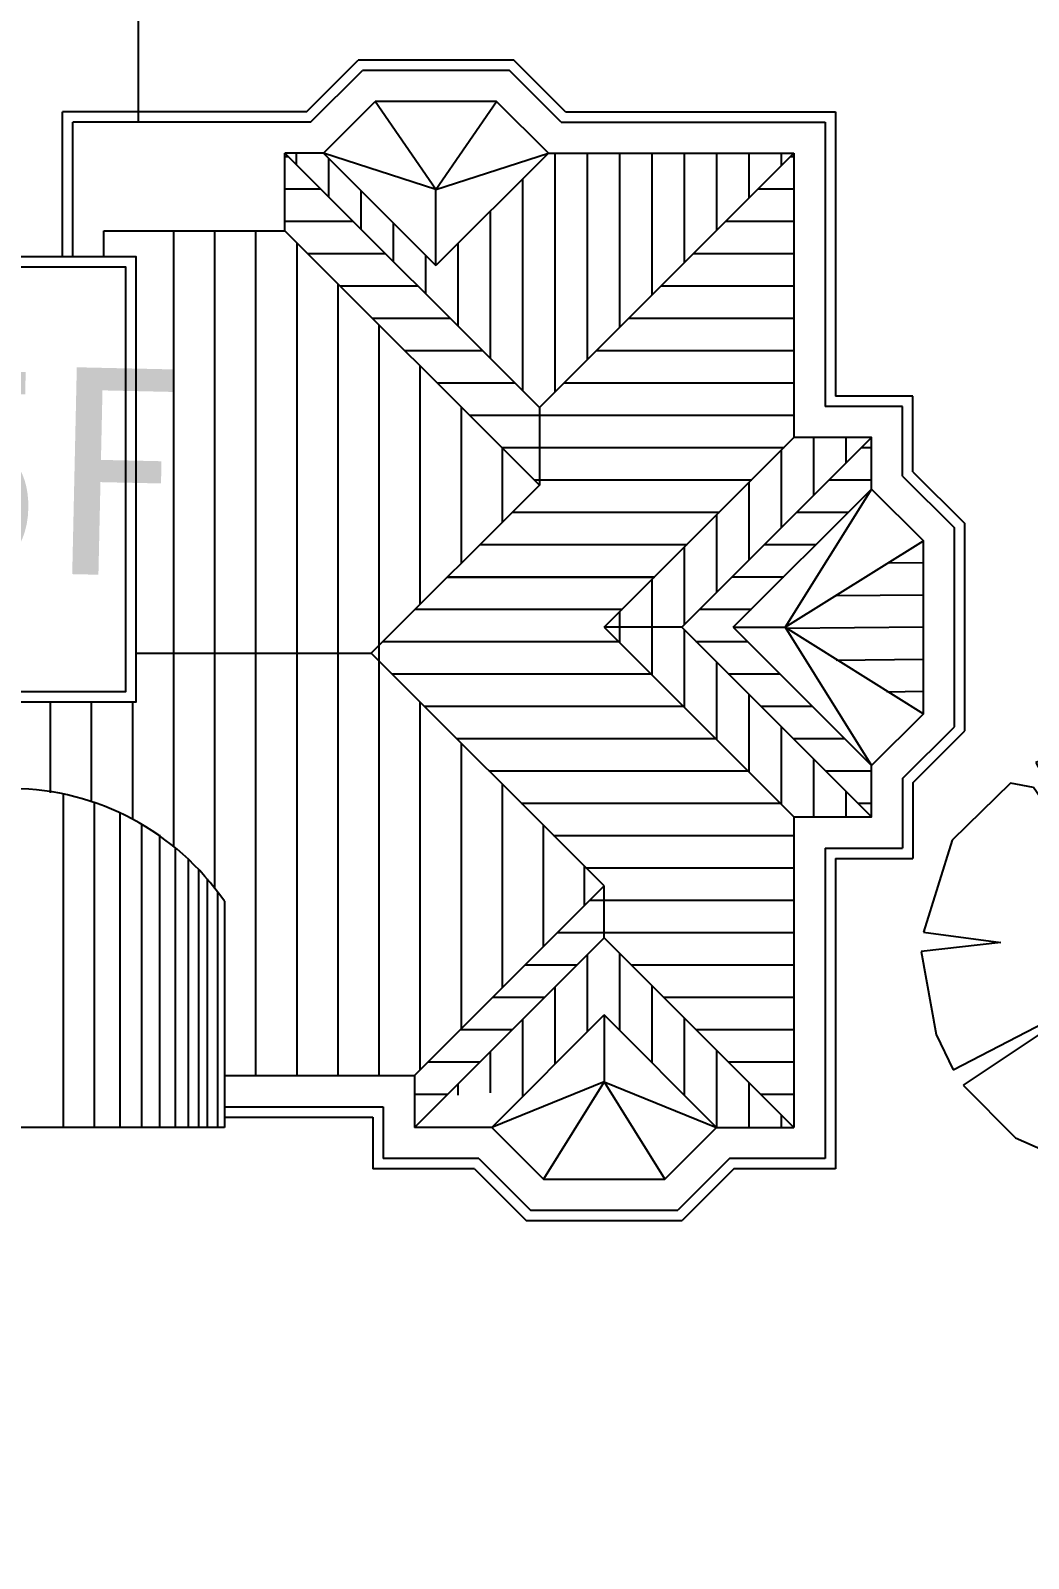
# Model space of a CAD drawing. Extents: x 225694 to 1397201, y -46174 to 794826.
# Drawn here: x 663991 to 675558, y 302789 to 320510 of the extents above; entities that cross this region are included whole.
import ezdxf
from ezdxf.enums import TextEntityAlignment as Align

# ---------------------------------------------------------------- set-up
doc = ezdxf.new("R2010")
doc.units = 0
doc.header["$LTSCALE"] = 0.5
doc.header["$MEASUREMENT"] = 0
for name, color, linetype in [('1', 4, 'Continuous'), ('KJ', 8, 'Continuous'), ('ZJ', 7, 'Continuous'), ('屋顶', 135, 'Continuous'), ('树', 124, 'Continuous'), ('路', 40, 'Continuous')]:
    doc.layers.add(name, color=color, linetype=linetype)
doc.styles.add('等线体', font='')
doc.styles.get('等线体').set_extended_font_data('黑体')
pattern_1 = [(90, (-507428.3324107504, -517200.5462187181), (-375, 2.296136913416957e-14), [])]
pattern_2 = [(0, (-507428.3324107503, -517200.5462187183), (0, 375), [])]

# ---------------------------------------------------------------- blocks, each defined once
blk = doc.blocks.new('棕榈')
at = {"layer": '树', "color": 64, "linetype": 'Continuous'}
for p, q in [((-172.0380634261528, 1067.073194705816), (-553.1685424011375, 939.9776280907172)), ((336.1359085405129, 1024.708005834123), (-172.0380634261528, 1067.073194705816)), ((359.956563476444, 916.1472093504053), (336.1359085405129, 1024.708005834123)), ((426.1250494096166, 995.5819384848219), (359.956563476444, 916.1472093504053)), ((717.2663875154976, 842.0081288249276), (426.1250494096166, 995.5819384848219)), ((-553.1685424011375, 939.9776280907172), (-195.8587183620839, 270.0780790570716)), ((-688.1522537047713, 831.4168316070281), (-995.1740284346597, 529.5648608961928)), ((-566.4022395877546, 807.5864128666872), (-688.1522537047713, 831.4168316070281)), ((-195.8587183620839, 270.0780790570716), (-566.4022395877546, 807.5864128666872)), ((127.0434929917392, 219.7694172719275), (373.1902606630902, 812.8820614756478)), ((269.9674226073839, 807.5864128666872), (127.0434929917392, 219.7694172719275)), ((373.1902606630902, 812.8820614756478), (269.9674226073839, 807.5864128666872)), ((952.8261974375346, 550.7474553320353), (717.2663875154976, 842.0081288249276)), ((-995.1740284346597, 529.5648608961928), (-1146.038176362228, 45.01301317618345)), ((714.6196480781655, 357.4562811049182), (952.8261974375346, 550.7474553320353)), ((1056.04903549327, 402.4692942811234), (209.0924155487883, -50.30866178512224)), ((209.0924155487883, -50.30866178512224), (862.8370565684309, 370.6954026273306)), ((862.8370565684309, 370.6954026273306), (714.6196480781655, 357.4562811049182)), ((1169.858831298319, 84.73037774340628), (1056.04903549327, 402.4692942811234)), ((1159.27187354902, -278.0215519704725), (1169.858831298319, 84.73037774340628)), ((-1146.038176362228, 45.01301317618345), (-738.4403030139802, -10.59129721792124)), ((0, -192.0762816722199), (0, 0)), ((-738.4403030139802, -10.59129721792124), (-1159.271873548845, -58.25213469857408)), ((-1159.271873548845, -58.25213469857408), (-1079.869690429099, -495.1431449379088)), ((-537.2881057771738, -31.77389165376371), (-487.0000564679649, -82.08255343890778)), ((-264.6739437325305, -47.66083748065284), (-537.2881057771738, -31.77389165376371)), ((-487.0000564679649, -82.08255343890778), (-264.6739437325305, -47.66083748065284)), ((88.20806569360138, -83.51548518850177), (-103.2228380556771, -83.51548518850177)), ((177.3315423009481, -127.0955666150694), (611.3968100224592, -293.9084977973835)), ((624.6305072091054, -185.3477013136653), (177.3315423009481, -127.0955666150694)), ((611.3968100224592, -293.9084977973835), (624.6305072091054, -185.3477013136653)), ((-989.8805495599954, -683.1386705560653), (-193.2119789247372, -267.4302547525731)), ((-193.2119789247372, -267.4302547525731), (-936.9457608134398, -762.5733996904819)), ((862.8370565684309, -296.5563221018529), (1159.27187354902, -278.0215519704725)), ((1130.15773973841, -423.6518887169223), (862.8370565684309, -296.5563221018529)), ((-293.7880775431404, -1204.760058538799), (-73.24303998325195, -388.0152802034281)), ((-73.24303998325195, -388.0152802034281), (-179.9782817381201, -1239.181774497061)), ((632.5707255210582, -1003.525411398252), (193.2119789248682, -362.7519297138497)), ((193.2119789248682, -362.7519297138497), (770.2011762620386, -961.1602225265597)), ((1003.114246746743, -706.969089296399), (1130.15773973841, -423.6518887169223)), ((-1079.869690429099, -495.1431449379088), (-989.8805495599954, -683.1386705560653)), ((770.2011762620386, -961.1602225265597), (1003.114246746743, -706.969089296399)), ((-936.9457608134398, -762.5733996904819), (-661.6848593314935, -1040.594951660983)), ((-661.6848593314935, -1040.594951660983), (-293.7880775431404, -1204.760058538799)), ((627.277246646423, -1072.368843314747), (590.2228945238166, -1003.525411398252)), ((590.2228945238166, -1003.525411398252), (632.5707255210582, -1003.525411398252)), ((275.2609014820046, -1217.999180061219), (627.277246646423, -1072.368843314747)), ((-179.9782817381201, -1239.181774497061), (275.2609014820046, -1217.999180061219))]:
    blk.add_line(p, q, dxfattribs=at)
blk = doc.blocks.new('A$C314A2B11')
at = {"layer": '1'}
h = blk.add_hatch(dxfattribs=at)
h.set_pattern_fill('LINE', color=256, scale=150000, style=0)
h.set_pattern_definition([(0, (-603080870.9753009, -431817094.2477532), (0, 18750), [])])
h.paths.add_polyline_path([(52850.00254377315, 11311.95102232276), (55050.00253173301, 13511.95101028262), (55050.00253173301, 16623.49747389136), (54852.35220679233, 16614.30066734133), (52100.00253709743, 13861.95099770604), (52100.00253709743, 12961.95101326285), (50150.00247367809, 11011.95100795804), (52850.00254365394, 8311.950996037107), (52850.00254365394, 7711.951025899034), (55050.00253173301, 5511.951037641149), (55050.00253173301, 9111.95103418408)])
h.paths.add_polyline_path([(22300.00251861999, 7961.951008554082), (22300.00251861999, 8861.950993056875), (19350.00252410362, 11811.95098769246), (19350.00252410362, 8511.95100557385), (21550.00251206348, 6311.951017554384), (19350.00252410362, 4111.951029475313), (19350.00252410362, 511.9510330515914), (21550.00251218269, 2711.951021249872), (21550.00251218269, 3311.950991566759), (24250.00246581028, 6011.951003308874)])
h.paths.add_polyline_path([(48550.89926656673, 12748.76878445921), (54929.0063146014, 12607.96687936364), (55006.66432603786, 16125.75386976777), (48628.55727800319, 16266.55577486334)], flags=9)
at = {"layer": 'KJ'}
h = blk.add_hatch(dxfattribs=at)
h.set_pattern_fill('LINE,_O', color=256, scale=3000, angle=90)
h.set_pattern_definition(pattern_1)
h.paths.add_polyline_path([(55050.00253167795, 16811.9509923989), (52203.55582848983, 16811.9509923989), (50900.00248008256, 15508.39764399175), (49596.44913167541, 16811.95099239901), (49150.00254248129, 16811.9509923989), (52100.00253707962, 13861.95099780057)])
edge = h.paths.add_edge_path()
edge.add_line((52850.00254359888, 7711.951025833376), (50975.56387297448, 5837.512454396987))
edge.add_spline(control_points=[(50975.5638729746, 5837.512454396987), (51167.99938502174, 5900.733838947956), (51474.19539117825, 5944.698017128627), (51769.27832849824, 5875.91590301512), (51875.15180620039, 5840.653735823173)], knot_values=[189.9667910793352, 189.9667910793352, 189.9667910793352, 189.9667910793352, 190.5729541754927, 190.917200212382, 190.917200212382, 190.917200212382, 190.917200212382], degree=3, periodic=0)
edge.add_line((51875.15180620051, 5840.653735823173), (52850.00254359888, 6815.504386161396))
edge.add_line((52850.00254359888, 6815.504386161396), (54153.55589200591, 5511.951037754305))
edge.add_line((54153.55589200591, 5511.951037754305), (55050.00253167795, 5511.951037754305))
edge.add_line((55050.00253167795, 5511.951037754305), (52850.00254359888, 7711.951025833376))
h = blk.add_hatch(dxfattribs=at)
h.set_pattern_fill('LINE,_O', color=256, scale=3000)
h.set_pattern_definition(pattern_2)
h.paths.add_polyline_path([(49150.00254248129, 16811.9509923989), (49150.00254248129, 15911.95100785885), (52100.00253707962, 12961.95101326052), (52100.00253707962, 13861.95099780057)])
edge = h.paths.add_edge_path()
edge.add_line((52850.00254359888, 7711.951025833376), (52850.00254359888, 8311.95099612407))
edge.add_line((52850.00254359888, 8311.95099612407), (50650.00243910437, 6111.951008045115))
edge.add_line((50650.00243910437, 6111.951008045115), (50650.00243910437, 5696.74629855511))
edge.add_spline(control_points=[(50650.00243910449, 5696.746298555168), (50756.67601675168, 5753.818190525577), (50865.65447832493, 5801.403609251953), (50975.5638729746, 5837.512454396987)], knot_values=[190.917200212382, 190.917200212382, 190.917200212382, 190.917200212382, 191.2634097983828, 191.2634097983828, 191.2634097983828, 191.2634097983828], degree=3, periodic=0)
edge.add_line((50975.56387297472, 5837.512454396987), (52850.00254359888, 7711.951025833376))
h = blk.add_hatch(dxfattribs=at)
h.set_pattern_fill('LINE,_O', color=256, scale=3000)
h.set_pattern_definition(pattern_2)
h.paths.add_polyline_path([(55050.00253167795, 16811.9509923989), (52100.00253707962, 13861.95099780057), (52100.00253707962, 12961.9510132604), (50242.48285558296, 11104.43138721096), (50242.48285558284, 10919.47062792641), (52850.002543599, 8311.950996124186), (52850.00254359876, 7711.951025833376), (55050.00253167783, 5511.951037754305), (55050.00253167795, 9111.951034122147), (52850.00254359888, 11311.9510222011), (55050.00253167795, 13511.95101028041)])
h = blk.add_hatch(dxfattribs=at)
h.set_pattern_fill('LINE,_O', color=256, scale=3000, angle=90)
h.set_pattern_definition(pattern_1)
h.paths.add_polyline_path([(52850.00254359888, 11311.95102220122), (53750.00252813892, 11311.95102220122), (55950.00248075556, 13511.95097481797), (55050.0024962154, 13511.95097481785)])
h.paths.add_polyline_path([(55050.0025671405, 9111.950998659711), (55950.0025061029, 9111.950998659711), (55950.00250610302, 9111.951044237125), (53750.00252813892, 11311.95102220122), (52850.00254359865, 11311.95102220122)])
h = blk.add_hatch(dxfattribs=at)
h.set_pattern_fill('LINE,_O', color=256, scale=3000)
h.set_pattern_definition(pattern_2)
h.paths.add_polyline_path([(53750.00252813892, 11311.95102220122), (55950.00250610302, 9111.951044237125), (55950.00250610302, 9708.397611452267), (54346.44909535372, 11311.9510222011), (55950.00250610302, 12915.50437474262), (55950.00250610313, 13511.95097481797), (55950.00248075568, 13511.95097481797)])
h = blk.add_hatch(dxfattribs=at)
h.set_pattern_fill('ANSI31', color=256, scale=3000, angle=135, style=0)
h.set_pattern_definition([(0, (602574341.0562416, -431711904.6280047), (9.58841296291868e-15, -375), [])])
h.paths.add_polyline_path([(54946.45664748142, 11304.17286496935), (56550.00252994488, 12307.72627549944), (56550.00252994488, 10300.61945473729)])
at = {"layer": 'KJ', "linetype": 'Continuous'}
for p, q in [((47861.23285558377, 8769.53489142307), (47861.23285558319, 15911.95100785885)), ((48337.48285558354, 8284.62591092242), (48337.48285558354, 15911.95100785885)), ((48813.73285558377, 6111.951008045056), (48813.73285558296, 15911.95100785885)), ((49289.98285558331, 6111.951008045115), (49289.98285558331, 15771.97069475683)), ((49766.23285558354, 6111.951008045056), (49766.23285558284, 15295.7206947573)), ((50242.48285558308, 6111.951008045115), (50242.48285558308, 14819.47069475695)), ((50718.73285558273, 11580.68137299467), (50718.73285558261, 14343.22069475742)), ((51194.98285558284, 12056.93135877862), (51194.98285558284, 13866.97069475718)), ((51671.23285558249, 12533.18134456221), (51671.23285558238, 13390.72069475753)), ((46432.48285558401, 9391.44831241516), (46432.48285558401, 10441.95104157506)), ((46908.73285558401, 9290.126834333758), (46908.73285558389, 10441.95104157506)), ((47384.98285558377, 9085.873093064409), (47384.98285558377, 10441.95104157506)), ((50718.73285558331, 6180.681420886947), (50718.73285558296, 10443.22063819342)), ((51194.98285558284, 6656.931395685184), (51194.98285558273, 9966.970648460556)), ((51671.23285558308, 7133.181370484177), (51671.23285558296, 9490.720658727922)), ((46577.08004076825, 9379.067270622589), (46577.08004076825, 5511.951037754305)), ((46937.07998801814, 9280.606974919327), (46937.07998801814, 5511.951037754305)), ((47237.08006047504, 9159.855997261591), (47237.08006047504, 5511.951037754305)), ((47487.07998503791, 9028.670714308508), (47487.07998503791, 5511.951037754305)), ((47697.08007068234, 8905.64859013725), (47697.08007068234, 5511.951037754305)), ((52147.48285558273, 7609.431345282588), (52147.48285558261, 9014.47066899517)), ((47877.08004430728, 8756.594952267595), (47877.08004430728, 5511.951037754305)), ((48027.08002232807, 8624.687894319184), (48027.08002232807, 5511.951037754305)), ((52623.73285558284, 8085.681320081465), (52623.73285558284, 8538.220679262187)), ((48147.0800047447, 8505.367486343719), (48147.0800047447, 5511.951037754305)), ((48247.0800677021, 8394.832884498872), (48247.0800677021, 5511.951037754305)), ((48367.08005011873, 8246.116036155261), (48367.08005011873, 5511.951037754305))]:
    blk.add_line(p, q, dxfattribs=at)
at = {"layer": '屋顶'}
for p, q in [((49397.626546741, 17291.95103848074), (49997.62657523947, 17891.95100877155)), ((49447.3321638708, 17171.95099785645), (50047.33219236927, 17771.95102635492)), ((51802.37838492589, 17891.95100877155), (49997.62657523947, 17891.95100877155)), ((51752.67276779609, 17771.95102635492), (50047.33219236927, 17771.95102635492)), ((52352.67279629456, 17171.95099785645), (51752.67276779609, 17771.95102635492)), ((52402.37841342436, 17291.95103848074), (51802.37838492589, 17891.95100877155)), ((49596.44913167553, 16811.9509923989), (50196.44904375868, 17411.95102089737)), ((51603.55591640668, 17411.95102089737), (50196.44904375868, 17411.95102089737)), ((50900.00248008268, 16390.61757463682), (50196.44904375868, 17411.95102089737)), ((50900.00248008268, 16390.61757463682), (51603.55591640668, 17411.95102089737)), ((52203.55582848983, 16811.9509923989), (51603.55591640668, 17411.95102089737)), ((49397.626546741, 17291.95103848074), (46570.00245486246, 17291.95103848074)), ((46570.00245486246, 15611.95099360961), (46570.00245486246, 17291.95103848074)), ((52402.37841342436, 17291.95103848074), (55530.00246134447, 17291.95103848074)), ((55530.00246134447, 17291.95103848074), (55530.00246134447, 13991.95099815447)), ((49447.3321638708, 17171.95099785645), (46690.00243727909, 17171.95099785645)), ((46690.00243727909, 15611.95099360961), (46690.00243727909, 17171.95099785645)), ((52352.67279629456, 17171.95099785645), (55410.00247892784, 17171.95099785645)), ((55410.00247892784, 17171.95099785645), (55410.00247892784, 13871.95101573784)), ((49150.00254248129, 15911.95100785885), (49150.00254248129, 16811.9509923989)), ((49596.44913167553, 16811.9509923989), (49150.00254248129, 16811.9509923989)), ((49150.00254248129, 16811.9509923989), (52100.00253707962, 13861.95099780057)), ((50900.00248008268, 16390.61757463682), (49596.44913167553, 16811.9509923989)), ((49596.44913167553, 16811.9509923989), (50900.00248008268, 15508.39764399175)), ((50900.00248008268, 16390.61757463682), (52203.55582848983, 16811.9509923989)), ((52203.55582848983, 16811.9509923989), (50900.00248008268, 15508.39764399175)), ((55050.00253167795, 16811.9509923989), (52100.00253707962, 13861.95099780057)), ((52203.55582848983, 16811.9509923989), (55050.00253167795, 16811.9509923989)), ((55050.00253167795, 16811.9509923989), (55050.00253167795, 13511.95101028029)), ((50900.00248008268, 15508.39764399175), (50900.00248008268, 16390.61757463682)), ((47050.00250094431, 15611.95099360961), (47050.00250094431, 15911.95100785885)), ((47050.00250094431, 15911.95100785885), (49150.00254248129, 15911.95100785885)), ((49150.00254248129, 15911.95100785885), (52100.00253707962, 12961.95101326052)), ((52100.00253707962, 13861.95099780057), (52100.00253707962, 12961.95101326052)), ((56310.00246346788, 13871.95101573784), (55410.00247892784, 13871.95101573784)), ((56430.00244588451, 13991.95099815447), (55530.00246134447, 13991.95099815447)), ((56310.00246346788, 13064.62129445467), (56310.00246346788, 13871.95101573784)), ((56430.00244588451, 13114.32691158447), (56430.00244588451, 13991.95099815447)), ((52850.00254359888, 11311.95102220122), (55050.00253167795, 13511.95101028029)), ((53750.00252813892, 11311.95102220122), (55950.002516218, 13511.95101028029)), ((56430.00244588451, 13114.32691158447), (57030.00247438299, 12514.326883086)), ((52100.00253707962, 12961.95101326052), (50150.00247356342, 11011.95100795198)), ((56310.00246346788, 13064.62129445467), (56910.00249196636, 12464.6212659562)), ((54346.44909535395, 11311.95102220122), (55950.002516218, 12915.5043848576)), ((55950.002516218, 12915.5043848576), (54946.45657443302, 11311.95102220122)), ((56910.00249196636, 10159.28072023857), (56910.00249196636, 12464.6212659562)), ((57030.00247438299, 10109.57510310877), (57030.00247438299, 12514.326883086)), ((54946.45657443302, 11311.95102220122), (56550.00254471647, 12315.50441456679)), ((53750.00252813892, 11311.95102220122), (52850.00254359888, 11311.95102220122)), ((52850.00254359888, 11311.95102220122), (55050.00253167795, 9111.951034122147)), ((53750.00252813892, 11311.95102220122), (55950.002516218, 9111.951034122147)), ((54346.44909535395, 11311.95102220122), (55950.002516218, 9708.397601337172)), ((54346.44909535395, 11311.95102220122), (54946.45657443302, 11311.95102220122)), ((54946.45657443302, 11311.95102220122), (55950.002516218, 9708.397601337172)), ((54946.45657443302, 11311.95102220122), (56550.00254471647, 10308.39762983564)), ((47420.00252433913, 11011.95100795198), (50150.00247356342, 11011.95100795198)), ((52850.00254359888, 8311.950996124186), (50150.00247356342, 11011.95100795198)), ((56310.00246346788, 9559.280749947764), (56910.00249196636, 10159.28072023857)), ((56430.00244588451, 9509.575132817961), (57030.00247438299, 10109.57510310877)), ((56310.00246346788, 9559.280749947764), (56310.00246346788, 8751.951028664596)), ((56430.00244588451, 9509.575132817961), (56430.00244588451, 8631.950988040306)), ((55050.00253167795, 9111.951034122147), (55050.00253167795, 5511.951037754305)), ((55410.00247892784, 8751.951028664596), (56310.00246346788, 8751.951028664596)), ((55410.00247892784, 8751.951028664596), (55410.00247892784, 5151.951032296754)), ((55530.00246134447, 8631.950988040306), (56430.00244588451, 8631.950988040306)), ((55530.00246134447, 8631.950988040306), (55530.00246134447, 5031.950991672464)), ((50650.00243910449, 6111.951008045115), (52850.00254359888, 8311.950996124186)), ((52850.00254359888, 7711.951025833376), (52850.00254359888, 8311.950996124186)), ((48447.08007720159, 8135.116587930359), (48447.08007720159, 5511.951037754305)), ((48447.08007720159, 8135.116587930359), (48447.08007720159, 5511.951037754305)), ((50650.00243910449, 5511.951037754305), (52850.00254359888, 7711.951025833376)), ((55050.00253167795, 5511.951037754305), (52850.00254359888, 7711.951025833376)), ((51546.44907877641, 5511.951037754305), (52850.00254359888, 6815.504386161454)), ((54153.55589200603, 5511.951037754305), (52850.00254359888, 6815.504386161454)), ((52850.00254359888, 6815.504386161454), (52850.00254359888, 6038.106033650227)), ((48447.08007720159, 6111.951008045115), (50650.00243910449, 6111.951008045115)), ((50650.00243910449, 6111.951008045115), (50650.00243910449, 5511.951037754305)), ((52850.00254359888, 6038.106033650227), (51546.44907877641, 5511.951037754305)), ((52850.00254359888, 6038.106033650227), (52146.44910727488, 4911.951009255834)), ((52850.00254359888, 6038.106033650227), (54153.55589200603, 5511.951037754305)), ((52850.00254359888, 6038.106033650227), (53553.55586350756, 4911.951009255834)), ((48447.08007720159, 5751.951002587564), (50290.0024918546, 5751.951002587564)), ((50290.0024918546, 5751.951002587564), (50290.0024918546, 5151.951032296754)), ((48447.08007720159, 5511.951037754305), (43547.08001908707, 5511.951037754305)), ((48447.08007720159, 5511.951037754305), (43547.08001908707, 5511.951037754305)), ((48447.08007720159, 5631.951020170934), (50170.00250943797, 5631.951020170934)), ((50170.00250943797, 5631.951020170934), (50170.00250943797, 5031.950991672464)), ((51546.44907877641, 5511.951037754305), (50650.00243910449, 5511.951037754305)), ((51546.44907877641, 5511.951037754305), (52146.44910727488, 4911.951009255834)), ((53553.55586350756, 4911.951009255834), (54153.55589200603, 5511.951037754305)), ((54153.55589200603, 5511.951037754305), (55050.00253167795, 5511.951037754305)), ((51397.332227387, 5151.951032296754), (50290.0024918546, 5151.951032296754)), ((51397.332227387, 5151.951032296754), (51997.33225588547, 4551.951003798284)), ((54302.67274339544, 5151.951032296754), (53702.67271489697, 4551.951003798284)), ((55410.00247892784, 5151.951032296754), (54302.67274339544, 5151.951032296754)), ((51347.6266102572, 5031.950991672464), (50170.00250943797, 5031.950991672464)), ((51347.6266102572, 5031.950991672464), (51947.62663875567, 4431.951021381654)), ((54352.37836052524, 5031.950991672464), (53752.37844844209, 4431.951021381654)), ((55530.00246134447, 5031.950991672464), (54352.37836052524, 5031.950991672464)), ((52146.44910727488, 4911.951009255834), (53553.55586350756, 4911.951009255834)), ((51947.62663875567, 4431.951021381654), (53752.37844844209, 4431.951021381654)), ((51997.33225588547, 4551.951003798284), (53702.67271489697, 4551.951003798284))]:
    blk.add_line(p, q, dxfattribs=at)
for points in [[(44580.00250133465, 15611.95105826436), (47420.00253471325, 15611.95105826436), (47420.00253471325, 10441.95104157506), (44580.00250133465, 10441.95104157506)], [(44700.00250610302, 15491.95099389134), (47300.00252994488, 15491.95099389134), (47300.00252994488, 10561.95098673878), (44700.00250610302, 10561.95098673878)]]:
    blk.add_lwpolyline(points, close=True, dxfattribs=at)
blk.add_lwpolyline([(55050.00252994488, 9111.950998659711), (55950.00250610302, 9111.950998659711), (55950.00250610302, 9708.39763199864), (56550.00252994488, 10308.39759623585), (56550.00252994488, 12315.50437724171), (55950.00250610302, 12915.50440108357), (55950.00250610302, 13511.95097481785), (55050.00252994488, 13511.95097481785)], dxfattribs=at)
blk.add_arc((45963.90680369781, 6429.761926249601), 3012.371769174888, 34.47988907200907, 89.36902849530328, dxfattribs=at)
blk.add_arc((45963.90680369781, 6429.761926249601), 3012.371769174888, 34.47988907200907, 89.36902849530328, dxfattribs=at)
at = {"layer": 'ZJ', "color": 0, "linetype": 'Continuous', "style": '等线体'}
blk.add_text('5F', height=2400, rotation=358.7353544377202, dxfattribs=at).set_placement((46380.21603956679, 13115.87605376448), align=Align.MIDDLE)

msp = doc.modelspace()

# ---------------------------------------------------------------- linework, layer by layer
at = {"layer": '路', "color": 7}
msp.add_line((665241.2953407759, 319448.9071417171), (665241.2953407759, 324760.7725726739), dxfattribs=at)

# ---------------------------------------------------------------- block references
at = {"layer": 'ZJ', "color": 7, "linetype": 'Continuous'}
msp.add_blockref('A$C314A2B11', (617790.1939119395, 302276.9561438607), dxfattribs=at)
at = {"layer": '树', "color": 7, "xscale": 2.197147679980844, "yscale": 2.197147679980844, "zscale": 2.19714768}
msp.add_blockref('棕榈', (676861.0159478751, 309955.672363384), dxfattribs=at)

doc.saveas('drawing.dxf')
